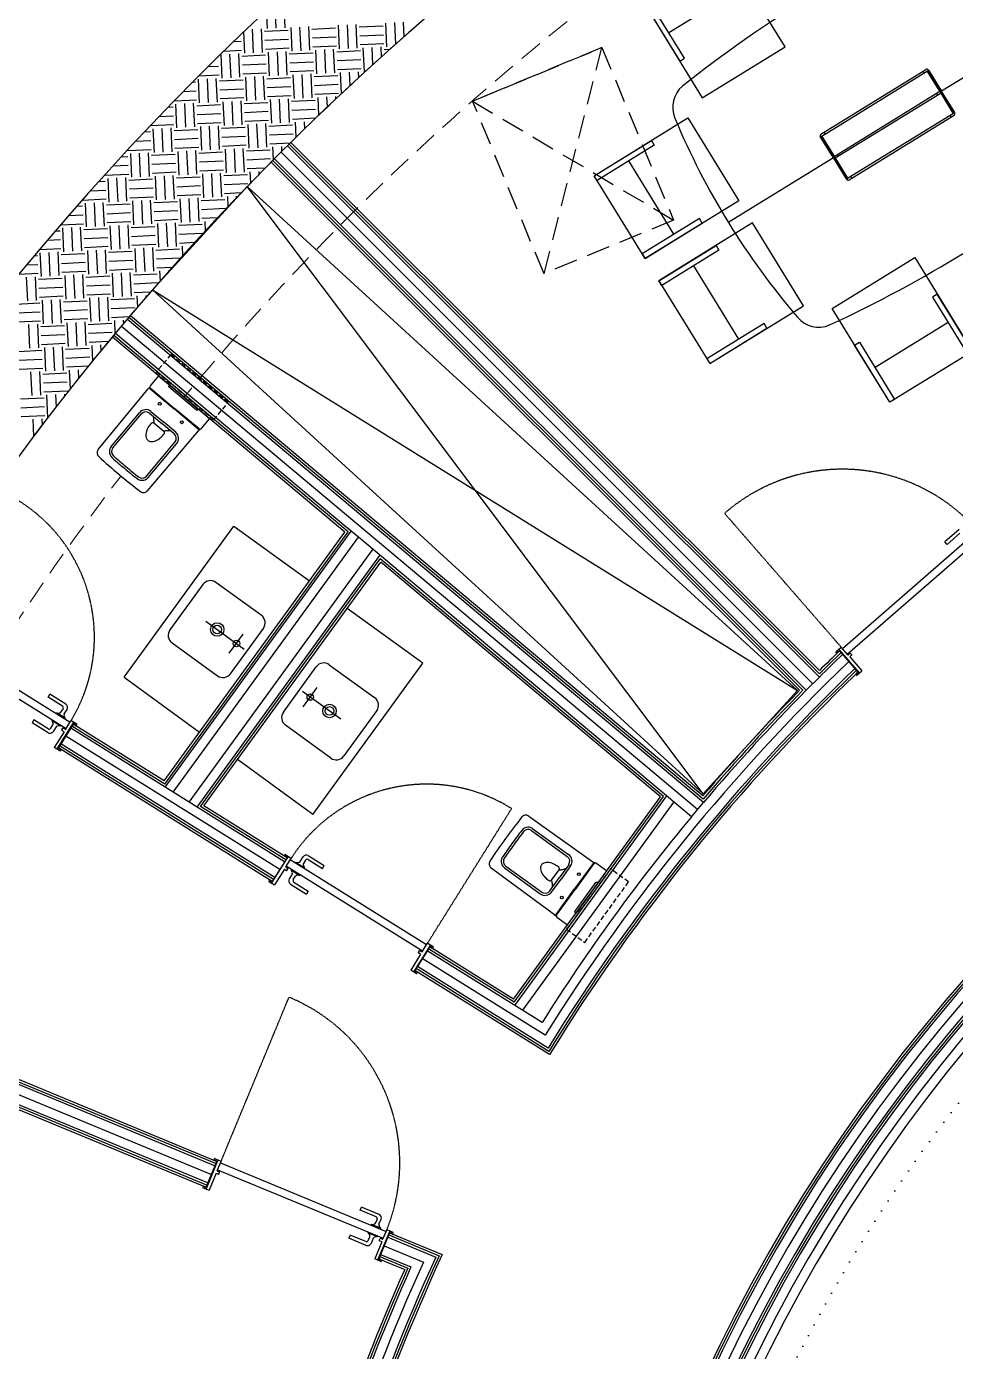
# Model space of a CAD drawing. Header units: millimetres. Extents: x 132785 to 150483, y 90225 to 103753.
# Drawn here: x 143698 to 144196, y 102626 to 103335 of the extents above; entities that cross this region are included whole.
import ezdxf

# ---------------------------------------------------------------- set-up
doc = ezdxf.new("R2010")
doc.units = ezdxf.units.MM
for name, pattern in [('061-GZM-AP-100$0$DASHDOTX2', [50.8, 25.4, -12.7, 0, -12.7]), ('061-GZM-AP-100$0$HIDDEN', [0.375, 0.25, -0.125]), ('DOT', [6.35, 0, -6.35])]:
    doc.linetypes.add(name, pattern=pattern)
doc.layers.add('061-GZM-AP-100$0$A-kapi', color=2, linetype='Continuous')
doc.layers.add('061-GZM-AP-100$0$A-wc', color=11, linetype='Continuous')
doc.layers.add('061-GZM-AP-100$0$A-kiris', color=252, linetype='Continuous', lineweight=0)

msp = doc.modelspace()

# ---------------------------------------------------------------- linework, layer by layer
at = {"color": 253}
for p, q in [((144081.5, 103355.839, 0), (144042.329, 103331.723, 0)), ((143832.143, 103334.233), (143831.552, 103346.919)), ((143836.9, 103334.454), (143836.31, 103347.141)), ((143827.386, 103334.011), (143826.932, 103343.763)), ((143815.29, 103320.735), (143814.756, 103332.208)), ((143820.047, 103320.956), (143819.457, 103333.642)), ((143824.804, 103321.178), (143824.214, 103333.864)), ((143838.56, 103332.942), (143825.874, 103332.352)), ((143840.662, 103321.916), (143840.072, 103334.602)), ((143845.42, 103322.137), (143844.829, 103334.823)), ((143850.177, 103322.359), (143849.586, 103335.045)), ((143863.932, 103334.123), (143851.246, 103333.533)), ((143866.035, 103323.097), (143865.444, 103335.783)), ((143870.792, 103323.318), (143870.202, 103336.004)), ((143875.55, 103323.54), (143874.959, 103336.226)), ((143889.305, 103335.304), (143876.619, 103334.714)), ((143891.407, 103324.278), (143890.817, 103336.964)), ((143896.108, 103325.714), (143895.574, 103337.185)), ((143900.687, 103329.773), (143900.332, 103337.407)), ((144244.336, 103334.886), (144188.304, 103300.389)), ((144244.336, 103334.886), (144188.304, 103300.389)), ((143813.409, 103327.004), (143809.156, 103326.806)), ((143838.781, 103328.185), (143826.095, 103327.594)), ((143864.154, 103329.366), (143851.468, 103328.776)), ((143889.526, 103330.547), (143876.84, 103329.957)), ((143889.748, 103325.79), (143877.062, 103325.199)), ((143902.236, 103331.139), (143902.213, 103331.138)), ((143801.092, 103318.485), (143800.618, 103318.463)), ((143803.194, 103307.458), (143802.604, 103320.144)), ((143813.63, 103322.247), (143804.016, 103321.799)), ((143807.951, 103307.679), (143807.361, 103320.366)), ((143812.709, 103307.901), (143812.118, 103320.587)), ((143826.464, 103319.666), (143813.778, 103319.075)), ((143839.003, 103323.428), (143826.316, 103322.837)), ((143828.567, 103308.639), (143827.976, 103321.325)), ((143833.324, 103308.86), (143832.733, 103321.547)), ((143838.081, 103309.082), (143837.491, 103321.768)), ((143851.837, 103320.847), (143839.15, 103320.256)), ((143864.375, 103324.609), (143851.689, 103324.018)), ((143853.939, 103309.82), (143853.349, 103322.506)), ((143858.696, 103310.041), (143858.106, 103322.728)), ((143863.454, 103310.263), (143862.863, 103322.949)), ((143877.209, 103322.028), (143864.523, 103321.437)), ((143879.312, 103311.001), (143878.721, 103323.687)), ((143883.906, 103314.726), (143883.478, 103323.909)), ((143888.48, 103318.875), (143888.236, 103324.13)), ((143892.792, 103322.753), (143889.895, 103322.618)), ((143801.313, 103313.727), (143795.563, 103313.46)), ((143826.686, 103314.908), (143813.999, 103314.318)), ((143852.058, 103316.089), (143839.372, 103315.499)), ((143852.279, 103311.332), (143839.593, 103310.741)), ((143877.431, 103317.27), (143864.744, 103316.68)), ((143877.652, 103312.513), (143864.966, 103311.922)), ((143876.285, 103307.736), (143876.14, 103310.853)), ((144123.701, 103277.524), (144179.903, 103312.127)), ((144180.797, 103311.151), (144124.169, 103276.286)), ((144179.051, 103310.076), (144178.37, 103311.183)), ((144180.797, 103311.151), (144180.85, 103311.066)), ((144187.351, 103300.506), (144180.85, 103311.066)), ((144181.436, 103311.544), (144180.925, 103311.229)), ((144181.03, 103311.059), (144180.925, 103311.229)), ((144194.661, 103288.919), (144181.03, 103311.059)), ((144181.278, 103311.799), (144188.304, 103300.389)), ((144195.172, 103289.233), (144181.541, 103311.374)), ((143788.996, 103305.208), (143787.248, 103305.126)), ((143791.098, 103294.181), (143790.508, 103306.867)), ((143801.534, 103308.97), (143790.558, 103308.459)), ((143795.856, 103294.403), (143795.265, 103307.089)), ((143800.613, 103294.624), (143800.022, 103307.31)), ((143814.368, 103306.389), (143801.682, 103305.798)), ((143826.907, 103310.151), (143814.221, 103309.56)), ((143816.471, 103295.362), (143815.88, 103308.048)), ((143821.228, 103295.584), (143820.638, 103308.27)), ((143825.986, 103295.805), (143825.395, 103308.491)), ((143839.741, 103307.57), (143827.055, 103306.979)), ((143841.843, 103296.543), (143841.253, 103309.229)), ((143846.601, 103296.765), (143846.01, 103309.451)), ((143851.358, 103296.986), (143850.768, 103309.672)), ((143865.113, 103308.751), (143852.427, 103308.16)), ((143865.335, 103303.994), (143852.649, 103303.403)), ((143867.146, 103299.219), (143866.625, 103310.41)), ((143871.715, 103303.495), (143871.383, 103310.632)), ((143878.038, 103309.352), (143877.8, 103309.341)), ((143789.217, 103300.45), (143782.323, 103300.13)), ((143814.59, 103301.631), (143801.904, 103301.041)), ((143814.811, 103296.874), (143802.125, 103296.284)), ((143839.962, 103302.812), (143827.276, 103302.222)), ((143840.184, 103298.055), (143827.497, 103297.465)), ((143865.556, 103299.236), (143852.87, 103298.646)), ((143854.971, 103287.641), (143854.53, 103297.134)), ((143859.536, 103292.013), (143859.287, 103297.355)), ((143864.101, 103296.348), (143864.044, 103297.577)), ((144130.775, 103265.557), (144187.403, 103300.421)), ((144188.032, 103299.399), (144131.404, 103264.535)), ((144186.286, 103298.325), (144185.657, 103299.346)), ((144187.351, 103300.506), (144187.403, 103300.421)), ((144188.032, 103299.399), (144188.085, 103299.314)), ((144194.586, 103288.755), (144188.085, 103299.314)), ((144195.329, 103288.978), (144188.304, 103300.389)), ((143776.9, 103291.931), (143774.221, 103291.806)), ((143789.439, 103295.693), (143777.446, 103295.135)), ((143779.003, 103280.904), (143778.412, 103293.591)), ((143783.76, 103281.126), (143783.169, 103293.812)), ((143788.517, 103281.347), (143787.927, 103294.033)), ((143802.273, 103293.112), (143789.586, 103292.521)), ((143804.375, 103282.085), (143803.785, 103294.772)), ((143809.132, 103282.307), (143808.542, 103294.993)), ((143813.89, 103282.528), (143813.299, 103295.214)), ((143827.645, 103294.293), (143814.959, 103293.703)), ((143827.867, 103289.536), (143815.18, 103288.945)), ((143829.748, 103283.266), (143829.157, 103295.953)), ((143834.505, 103283.488), (143833.914, 103296.174)), ((143839.262, 103283.709), (143838.672, 103296.396)), ((143853.018, 103295.474), (143840.331, 103294.884)), ((143853.239, 103290.717), (143840.553, 103290.126)), ((143777.343, 103282.416), (143764.669, 103281.826)), ((143777.122, 103287.174), (143769.422, 103286.815)), ((143802.494, 103288.355), (143789.808, 103287.764)), ((143802.715, 103283.597), (143790.029, 103283.007)), ((143828.088, 103284.778), (143815.402, 103284.188)), ((143817.652, 103269.99), (143817.061, 103282.676)), ((143822.409, 103270.211), (143821.819, 103282.897)), ((143827.167, 103270.432), (143826.576, 103283.119)), ((143853.215, 103285.948), (143840.774, 103285.369)), ((143842.809, 103275.802), (143842.434, 103283.857)), ((143847.368, 103280.272), (143847.191, 103284.078)), ((144138.01, 103253.805), (144194.638, 103288.67)), ((144138.8, 103253), (144195.002, 103287.602)), ((144193.469, 103286.658), (144192.892, 103287.595)), ((144194.586, 103288.755), (144194.638, 103288.67)), ((144194.766, 103288.749), (144194.661, 103288.919)), ((144194.766, 103288.749), (144195.277, 103289.063)), ((143764.804, 103278.654), (143761.525, 103278.502)), ((143763.145, 103280.166), (143763.142, 103280.215)), ((143766.907, 103267.628), (143766.316, 103280.314)), ((143771.664, 103267.849), (143771.074, 103280.535)), ((143776.422, 103268.07), (143775.831, 103280.757)), ((143790.177, 103279.835), (143777.491, 103279.245)), ((143792.279, 103268.809), (143791.689, 103281.495)), ((143797.037, 103269.03), (143796.446, 103281.716)), ((143801.794, 103269.251), (143801.204, 103281.938)), ((143815.549, 103281.016), (143802.863, 103280.426)), ((143815.771, 103276.259), (143803.085, 103275.668)), ((143840.922, 103282.197), (143828.236, 103281.607)), ((143841.143, 103277.44), (143828.457, 103276.849)), ((144130.399, 103264.738), (144123.373, 103276.149)), ((144124.041, 103276.208), (144123.531, 103275.893)), ((144123.635, 103275.723), (144137.267, 103253.583)), ((144124.041, 103276.208), (144124.146, 103276.037)), ((144124.146, 103276.037), (144137.778, 103253.897)), ((144124.222, 103276.201), (144124.169, 103276.286)), ((144124.222, 103276.201), (144130.723, 103265.642)), ((144125.233, 103278.468), (144125.915, 103277.361)), ((143765.247, 103269.139), (143752.561, 103268.549)), ((143765.026, 103273.897), (143756.846, 103273.516)), ((143790.398, 103275.078), (143777.712, 103274.487)), ((143790.62, 103270.321), (143777.933, 103269.73)), ((143780.184, 103255.532), (143779.593, 103268.218)), ((143784.941, 103255.753), (143784.35, 103268.439)), ((143789.698, 103255.975), (143789.108, 103268.661)), ((143815.992, 103271.502), (143803.306, 103270.911)), ((143805.556, 103256.713), (143804.966, 103269.399)), ((143810.313, 103256.934), (143809.723, 103269.621)), ((143815.071, 103257.156), (143814.48, 103269.842)), ((143828.826, 103268.921), (143816.14, 103268.33)), ((143839.567, 103272.599), (143828.679, 103272.092)), ((143830.659, 103263.693), (143830.338, 103270.58)), ((143835.214, 103268.266), (143835.095, 103270.802)), ((144122.924, 102986.74), (143838.242, 103271.269)), ((144122.928, 102988.503), (143839.126, 103272.153)), ((144122.933, 102990.265), (143840.01, 103273.037)), ((143752.709, 103265.377), (143749.147, 103265.212)), ((143751.049, 103266.889), (143751.032, 103267.256)), ((143754.811, 103254.351), (143754.221, 103267.037)), ((143759.568, 103254.572), (143758.978, 103267.258)), ((143764.326, 103254.794), (143763.735, 103267.48)), ((143778.081, 103266.558), (143765.395, 103265.968)), ((143778.303, 103261.801), (143765.616, 103261.211)), ((143803.454, 103267.739), (143790.767, 103267.149)), ((143803.675, 103262.982), (143790.989, 103262.392)), ((143829.048, 103264.163), (143816.361, 103263.573)), ((144112.33, 102979.656), (143829.406, 103262.428)), ((144114.092, 102979.662), (143830.29, 103263.312)), ((144115.855, 102979.667), (143831.173, 103264.196)), ((144045.025, 103223.939, 0), (144020.908, 103263.111, 0)), ((144130.399, 103264.738), (144074.367, 103230.24)), ((144130.399, 103264.738), (144074.367, 103230.24)), ((144130.399, 103264.738), (144137.424, 103253.327)), ((144130.775, 103265.557), (144130.723, 103265.642)), ((144131.457, 103264.45), (144131.404, 103264.535)), ((144131.457, 103264.45), (144137.958, 103253.891)), ((144132.521, 103266.632), (144133.15, 103265.61)), ((143738.953, 103253.613), (143738.935, 103254.002)), ((143753.151, 103255.863), (143740.465, 103255.272)), ((143752.93, 103260.62), (143744.584, 103260.232)), ((143752.23, 103241.517), (143751.639, 103254.203)), ((143778.524, 103257.044), (143765.838, 103256.453)), ((143768.088, 103242.255), (143767.497, 103254.941)), ((143772.845, 103242.476), (143772.255, 103255.163)), ((143777.603, 103242.698), (143777.012, 103255.384)), ((143791.358, 103254.463), (143778.672, 103253.872)), ((143803.897, 103258.225), (143791.21, 103257.634)), ((143793.46, 103243.436), (143792.87, 103256.122)), ((143798.218, 103243.657), (143797.627, 103256.344)), ((143802.975, 103243.879), (143802.385, 103256.565)), ((143816.73, 103255.644), (143804.044, 103255.053)), ((143826.289, 103259.267), (143816.583, 103258.815)), ((143818.522, 103251.306), (143818.242, 103257.303)), ((143823.071, 103255.984), (143823, 103257.525)), ((144139.756, 103254.88), (144140.333, 103253.944)), ((143740.834, 103247.343), (143732.625, 103246.961)), ((143740.613, 103252.101), (143737.075, 103251.936)), ((143742.715, 103241.074), (143742.125, 103253.76)), ((143747.473, 103241.295), (143746.882, 103253.982)), ((143765.985, 103253.282), (143753.299, 103252.691)), ((143766.207, 103248.524), (143753.521, 103247.934)), ((143765.99, 103194.053), (143816.644, 103249.363)), ((143816.644, 103249.363), (143765.99, 103194.053)), ((143791.579, 103249.705), (143778.893, 103249.115)), ((143816.952, 103250.886), (143804.266, 103250.296)), ((143816.644, 103249.363), (144111.27, 102979.533)), ((144060.615, 102924.224), (143816.644, 103249.363)), ((144137.371, 103253.412), (144137.882, 103253.727)), ((144137.778, 103253.897), (144137.882, 103253.727)), ((144138.01, 103253.805), (144137.958, 103253.891)), ((143726.857, 103240.336), (143726.853, 103240.442)), ((143741.056, 103242.586), (143728.369, 103241.995)), ((143730.62, 103227.797), (143730.029, 103240.483)), ((143735.377, 103228.019), (143734.786, 103240.705)), ((143740.134, 103228.24), (143739.544, 103240.926)), ((143753.89, 103240.005), (143741.203, 103239.414)), ((143766.428, 103243.767), (143753.742, 103243.176)), ((143755.992, 103228.978), (143755.402, 103241.664)), ((143760.749, 103229.2), (143760.159, 103241.886)), ((143765.507, 103229.421), (143764.916, 103242.107)), ((143779.262, 103241.186), (143766.576, 103240.595)), ((143791.801, 103244.948), (143779.115, 103244.357)), ((143781.365, 103230.159), (143780.774, 103242.846)), ((143786.122, 103230.381), (143785.531, 103243.067)), ((143790.879, 103230.602), (143790.289, 103243.288)), ((143804.635, 103242.367), (143791.948, 103241.776)), ((143813.365, 103245.952), (143804.487, 103245.539)), ((143806.398, 103238.631), (143806.147, 103244.027)), ((143810.943, 103243.418), (143810.904, 103244.248)), ((143728.739, 103234.066), (143720.957, 103233.704)), ((143728.517, 103238.824), (143725.299, 103238.674)), ((143754.111, 103235.248), (143741.425, 103234.657)), ((143779.484, 103236.429), (143766.797, 103235.838)), ((143804.856, 103237.61), (143792.17, 103237.019)), ((143728.96, 103229.309), (143716.655, 103228.736)), ((143718.524, 103214.52), (143717.933, 103227.207)), ((143723.281, 103214.742), (143722.691, 103227.428)), ((143728.039, 103214.963), (143727.448, 103227.65)), ((143741.794, 103226.728), (143729.108, 103226.138)), ((143754.333, 103230.49), (143741.646, 103229.9)), ((143743.896, 103215.701), (143743.306, 103228.388)), ((143748.654, 103215.923), (143748.063, 103228.609)), ((143753.411, 103216.144), (143752.821, 103228.831)), ((143767.166, 103227.909), (143754.48, 103227.319)), ((143779.705, 103231.671), (143767.019, 103231.081)), ((143769.269, 103216.882), (143768.678, 103229.569)), ((143774.026, 103217.104), (143773.436, 103229.79)), ((143778.784, 103217.325), (143778.193, 103230.012)), ((143792.539, 103229.09), (143779.853, 103228.5)), ((143800.78, 103232.652), (143792.391, 103232.262)), ((143794.288, 103225.658), (143794.051, 103230.75)), ((143798.827, 103230.558), (143798.808, 103230.971)), ((144074.367, 103230.24), (144074.196, 103230.135)), ((144074.367, 103230.24), (144074.196, 103230.135)), ((143716.643, 103220.79), (143709.571, 103220.461)), ((143716.421, 103225.547), (143713.808, 103225.425)), ((143742.015, 103221.971), (143729.329, 103221.38)), ((143767.388, 103223.152), (143754.702, 103222.561)), ((143792.76, 103224.333), (143780.074, 103223.742)), ((143788.522, 103219.368), (143780.296, 103218.985)), ((143704.326, 103212.27), (143702.594, 103212.19)), ((143716.864, 103216.032), (143705.372, 103215.497)), ((143706.428, 103201.244), (143705.838, 103213.93)), ((143711.185, 103201.465), (143710.595, 103214.151)), ((143715.943, 103201.686), (143715.352, 103214.373)), ((143729.698, 103213.451), (143717.012, 103212.861)), ((143742.237, 103217.213), (143729.551, 103216.623)), ((143731.801, 103202.425), (143731.21, 103215.111)), ((143736.558, 103202.646), (143735.967, 103215.332)), ((143741.315, 103202.868), (143740.725, 103215.554)), ((143755.071, 103214.632), (143742.384, 103214.042)), ((143767.609, 103218.394), (143754.923, 103217.804)), ((143757.173, 103203.606), (143756.583, 103216.292)), ((143761.93, 103203.827), (143761.34, 103216.513)), ((143766.688, 103204.049), (143766.097, 103216.735)), ((143780.443, 103215.813), (143767.757, 103215.223)), ((143782.192, 103212.376), (143781.955, 103217.473)), ((143786.726, 103217.394), (143786.713, 103217.694)), ((143704.547, 103207.513), (143698.459, 103207.23)), ((143729.92, 103208.694), (143717.233, 103208.103)), ((143755.292, 103209.875), (143742.606, 103209.284)), ((143755.514, 103205.118), (143742.827, 103204.527)), ((143780.665, 103211.056), (143767.978, 103210.466)), ((143776.579, 103206.098), (143768.2, 103205.708)), ((143774.64, 103203.913), (143774.617, 103204.418)), ((144055.529, 103206.878, 0), (144079.646, 103167.707, 0)), ((143704.768, 103202.756), (143694.36, 103202.271)), ((143699.09, 103188.188), (143698.499, 103200.875)), ((143703.847, 103188.41), (143703.257, 103201.096)), ((143717.602, 103200.175), (143704.916, 103199.584)), ((143730.141, 103203.937), (143717.455, 103203.346)), ((143719.705, 103189.148), (143719.114, 103201.834)), ((143724.462, 103189.369), (143723.872, 103202.056)), ((143729.22, 103189.591), (143728.629, 103202.277)), ((143742.975, 103201.356), (143730.289, 103200.765)), ((143745.077, 103190.329), (143744.487, 103203.015)), ((143749.835, 103190.55), (143749.244, 103203.237)), ((143754.592, 103190.772), (143754.002, 103203.458)), ((143768.347, 103202.537), (143755.661, 103201.946)), ((143768.569, 103197.779), (143755.883, 103197.189)), ((143770.112, 103198.774), (143769.859, 103204.196)), ((143717.824, 103195.417), (143705.138, 103194.827)), ((143718.045, 103190.66), (143705.359, 103190.069)), ((143743.196, 103196.598), (143730.51, 103196.008)), ((143743.418, 103191.841), (143730.732, 103191.25)), ((143742.496, 103177.495), (143741.906, 103190.181)), ((143764.938, 103192.843), (143756.104, 103192.431)), ((143758.047, 103184.839), (143757.764, 103190.919)), ((143762.569, 103190.105), (143762.521, 103191.141)), ((144060.615, 102924.224), (143765.99, 103194.053)), ((143765.99, 103194.053), (144111.27, 102979.533)), ((143705.507, 103186.898), (143692.82, 103186.307)), ((143707.609, 103175.871), (143707.019, 103188.557)), ((143712.366, 103176.093), (143711.776, 103188.779)), ((143717.124, 103176.314), (143716.533, 103189)), ((143730.879, 103188.079), (143718.193, 103187.488)), ((143731.101, 103183.321), (143718.414, 103182.731)), ((143732.982, 103177.052), (143732.391, 103189.738)), ((143737.739, 103177.274), (143737.148, 103189.96)), ((143756.252, 103189.26), (143743.565, 103188.669)), ((143756.473, 103184.502), (143743.787, 103183.912)), ((143705.728, 103182.14), (143693.042, 103181.55)), ((143705.95, 103177.383), (143693.263, 103176.793)), ((143731.322, 103178.564), (143718.636, 103177.974)), ((143720.886, 103163.775), (143720.295, 103176.462)), ((143725.643, 103163.997), (143725.053, 103176.683)), ((143730.401, 103164.218), (143729.81, 103176.904)), ((143744.156, 103175.983), (143731.47, 103175.393)), ((143753.591, 103179.601), (143744.008, 103179.155)), ((143745.998, 103170.557), (143745.668, 103177.643)), ((143750.514, 103175.955), (143750.425, 103177.864)), ((144060.884, 102919.645), (143752.479, 103178.286)), ((144060.734, 102921.401), (143753.286, 103179.241)), ((144060.586, 102923.157), (143754.094, 103180.195)), ((144191.867, 103176.577, 0), (144152.696, 103152.461, 0)), ((143700.271, 103162.816), (143699.68, 103175.502)), ((143705.028, 103163.037), (143704.438, 103175.723)), ((143718.783, 103174.802), (143706.097, 103174.211)), ((143719.005, 103170.045), (143706.319, 103169.454)), ((143744.377, 103171.226), (143731.691, 103170.635)), ((143870.56, 103064.576), (143745.254, 103169.663)), ((143868.416, 103068.005), (143746.053, 103170.624)), ((143719.226, 103165.287), (143706.54, 103164.697)), ((143708.79, 103150.499), (143708.2, 103163.185)), ((143713.548, 103150.72), (143712.957, 103163.406)), ((143718.305, 103150.941), (143717.714, 103163.628)), ((143732.06, 103162.706), (143719.374, 103162.116)), ((143742.526, 103166.372), (143731.913, 103165.878)), ((143733.966, 103155.914), (143733.572, 103164.366)), ((143738.476, 103161.449), (143738.33, 103164.587)), ((143868.863, 103064.367), (143744.455, 103168.701)), ((143706.688, 103161.525), (143694.001, 103160.935)), ((143706.909, 103156.768), (143694.223, 103156.177)), ((143732.282, 103157.949), (143719.595, 103157.358)), ((143707.131, 103152.011), (143694.444, 103151.42)), ((143701.452, 103137.443), (143700.861, 103150.129)), ((143706.209, 103137.665), (143705.619, 103150.351)), ((143719.964, 103149.429), (143707.278, 103148.839)), ((143731.735, 103153.156), (143719.817, 103152.601)), ((143721.951, 103140.893), (143721.476, 103151.089)), ((143726.454, 103146.571), (143726.234, 103151.311)), ((143720.186, 103144.672), (143707.5, 103144.082)), ((143707.869, 103136.153), (143695.182, 103135.562)), ((143720.407, 103139.915), (143707.721, 103139.324)), ((143709.955, 103125.477), (143709.381, 103137.812)), ((143714.451, 103131.306), (143714.138, 103138.034)), ((143718.95, 103137.077), (143718.895, 103138.255)), ((143708.09, 103131.395), (143695.404, 103130.805)), ((143708.312, 103126.638), (143695.625, 103126.047)), ((143702.467, 103115.633), (143702.042, 103124.757)), ((143706.959, 103121.559), (143706.8, 103124.978)), ((143750.647, 102986.661), (143809.404, 103067.579)), ((143772.105, 102931.116), (143868.863, 103064.367)), ((143772.432, 102929.438), (143870.56, 103064.576)), ((143772.759, 102927.761), (143872.256, 103064.785)), ((143809.404, 103067.579), (143849.863, 103038.2)), ((143876.097, 103061.564), (143868.416, 103068.005)), ((143777.01, 102925.106), (143876.097, 103061.564)), ((144054.458, 102911.982), (143876.097, 103061.564)), ((143785.512, 102919.796), (143883.777, 103055.122)), ((143789.764, 102917.141), (143887.618, 103051.902)), ((143791.563, 102917.491), (143887.842, 103050.082)), ((143793.362, 102917.842), (143888.066, 103048.263)), ((144039.539, 102922.863), (143887.842, 103050.082)), ((144037.843, 102922.654), (143888.066, 103048.263)), ((143792.885, 103036.32), (143775.258, 103012.045)), ((143824.144, 103019.801), (143799.869, 103037.428)), ((143910.551, 102994.133), (143870.092, 103023.511)), ((143807.625, 102988.542), (143825.252, 103012.817)), ((143776.366, 103005.061), (143800.641, 102987.434)), ((143835.946, 102967.977), (143853.573, 102992.252)), ((143851.794, 102913.215), (143910.551, 102994.133)), ((143860.557, 102993.36), (143884.832, 102975.733)), ((143750.647, 102986.661), (143791.106, 102957.283)), ((144115.855, 102979.667), (144122.924, 102986.74)), ((144111.27, 102979.533), (144060.615, 102924.224)), ((144111.27, 102979.533), (144060.615, 102924.224)), ((143885.94, 102968.749), (143868.313, 102944.474)), ((143723.447, 102961.503), (143715.502, 102948.78)), ((143772.759, 102927.761), (143722.123, 102959.383)), ((143772.432, 102929.438), (143722.785, 102960.443)), ((143772.105, 102931.116), (143723.447, 102961.503)), ((143861.329, 102943.366), (143837.054, 102960.993)), ((143830.676, 102878.328), (143716.164, 102949.84)), ((143831.338, 102879.388), (143716.826, 102950.901)), ((143830.014, 102877.268), (143715.502, 102948.78)), ((143851.794, 102913.215), (143811.335, 102942.594)), ((143836.635, 102887.87), (143772.759, 102927.761)), ((143837.297, 102888.931), (143791.563, 102917.491)), ((143837.959, 102889.991), (143793.362, 102917.842)), ((144054.458, 102911.982), (144060.884, 102919.645)), ((143837.959, 102889.991), (143830.014, 102877.268)), ((143537.144, 102836.356), (143800.421, 102727.385)), ((143914.296, 102842.318), (143906.351, 102829.596)), ((143974.453, 102801.803), (143912.972, 102840.198)), ((143959.489, 102812.622), (143913.634, 102841.258)), ((143959.163, 102814.299), (143914.296, 102842.318)), ((143536.187, 102834.046), (143799.465, 102725.075)), ((143536.665, 102835.201), (143799.943, 102726.23)), ((143978.447, 102784.572), (143906.351, 102829.596)), ((143978.042, 102786.298), (143907.013, 102830.656)), ((143977.638, 102788.024), (143907.675, 102831.716)), ((143595.695, 102795.887), (143794.684, 102713.526)), ((143596.173, 102797.042), (143795.162, 102714.681)), ((143596.651, 102798.197), (143795.64, 102715.835)), ((143794.684, 102713.526), (143800.421, 102727.385)), ((143887.082, 102675.282), (143892.819, 102689.142)), ((143891.863, 102686.832), (143917.652, 102676.157)), ((143892.341, 102687.987), (143919.331, 102676.815)), ((143892.819, 102689.142), (143921.012, 102677.472)), ((143887.082, 102675.282), (143900.942, 102669.545)), ((143887.56, 102676.437), (143902.606, 102670.209)), ((143888.038, 102677.592), (143904.272, 102670.873))]:
    msp.add_line(p, q, dxfattribs=at)
at = {"color": 253, "linetype": '061-GZM-AP-100$0$HIDDEN', "ltscale": 50}
for p, q in [((143937.222, 103295.103), (144006.505, 103323.823)), ((144006.505, 103323.823), (143937.222, 103295.103)), ((143975.515, 103202.725), (144006.505, 103323.823)), ((144006.505, 103323.823), (144044.798, 103231.445)), ((143975.515, 103202.725), (143937.222, 103295.103)), ((143937.222, 103295.103), (144044.798, 103231.445)), ((144044.798, 103231.445), (143975.515, 103202.725)), ((144044.798, 103231.445), (143975.515, 103202.725))]:
    msp.add_line(p, q, dxfattribs=at)
at = {"color": 253, "ltscale": 12}
for p, q in [((144119.389, 102983.204), (143834.708, 103267.733)), ((144057.671, 102915.813), (143749.259, 103174.461)), ((143833.986, 102883.629), (143719.474, 102955.142)), ((143976.035, 102794.92), (143910.323, 102835.957)), ((143598.564, 102802.817), (143797.552, 102720.455)), ((143889.951, 102682.212), (143910.95, 102673.52))]:
    msp.add_line(p, q, dxfattribs=at)
at = {"color": 253, "linetype": '061-GZM-AP-100$0$DASHDOTX2'}
for p, q in [((143794.465, 103016.635), (143820.939, 102997.411)), ((143807.02, 102999.489), (143814.49, 103009.776)), ((143866.734, 102964.159), (143840.259, 102983.383)), ((143846.543, 102970.79), (143854.013, 102981.078))]:
    msp.add_line(p, q, dxfattribs=at)
at = {"color": 253, "elevation": 0}
for points in [[(144060.221, 103296.939), (144104.502, 103324.202), (144073.569, 103374.443), (144029.289, 103347.181)], [(144029.289, 103347.181), (144048.163, 103316.525), (144050.717, 103318.098), (144031.843, 103348.753), (144029.289, 103347.181)], [(144052.545, 103286.112), (144079.808, 103241.832), (144029.567, 103210.899), (144002.304, 103255.18)], [(144002.304, 103255.18), (144032.96, 103274.054), (144034.533, 103271.499), (144003.877, 103252.625), (144002.304, 103255.18)], [(144029.567, 103210.899), (144060.222, 103229.773), (144058.649, 103232.328), (144027.994, 103213.454), (144029.567, 103210.899)], [(144114.429, 103185.599), (144087.166, 103229.88), (144036.925, 103198.947), (144064.188, 103154.667)], [(144036.925, 103198.947), (144067.581, 103217.821), (144069.154, 103215.267), (144038.498, 103196.393), (144036.925, 103198.947)], [(144129.695, 103184.098), (144173.975, 103211.361), (144204.908, 103161.119), (144160.627, 103133.857)], [(144204.908, 103161.119), (144186.034, 103191.775), (144183.479, 103190.202), (144202.353, 103159.546), (144204.908, 103161.119)], [(144064.188, 103154.667), (144094.843, 103173.541), (144093.27, 103176.095), (144062.615, 103157.221), (144064.188, 103154.667)], [(144160.627, 103133.857), (144141.753, 103164.512), (144144.308, 103166.085), (144163.182, 103135.43), (144160.627, 103133.857)]]:
    msp.add_lwpolyline(points, close=True, dxfattribs=at)
at = {"color": 253}
for centre, radius in [((143800.553, 103012.215), 3.616), ((143800.553, 103012.216), 2.312), ((143810.838, 103004.746), 1.737), ((143850.36, 102976.048), 1.737), ((143860.645, 102968.579), 3.616), ((143860.646, 102968.58), 2.312)]:
    msp.add_circle(centre, radius, dxfattribs=at)
for centre, radius, start, end in [((144860.273, 102242.716), 1510, 130.01534, 210.01534), ((144485.173, 102753.354), 701.467, 114.855545, 128.383734), ((144860.273, 102242.716), 1450, 130.01534, 210.01534), ((144180.427, 103311.275), 1, 31.61964, 121.61964), ((144059.36, 103291.811), 15, 130.523974, 202.702363), ((144418.222, 103441.944), 404, 202.702363, 211.61964), ((144194.478, 103288.454), 1, 301.61964, 31.61964), ((144124.225, 103276.673), 1, 121.61964, 211.61964), ((143833.53, 103811.772), 701.467, 294.855545, 308.383734), ((144138.275, 103253.851), 1, 211.61964, 301.61964), ((144418.222, 103441.944), 404, 211.61964, 220.536916), ((144122.586, 103189.118), 15, 220.536916, 292.715305), ((143796.931, 103033.382), 5, 54.01534, 144.01534), ((143821.206, 103015.755), 5, 324.01534, 54.01534), ((143779.304, 103009.107), 5, 144.01534, 234.01534), ((144860.273, 102242.716), 1047.5, 133.787479, 134.741851), ((144860.273, 102242.716), 1048.75, 133.787479, 134.673885), ((144860.273, 102242.716), 1050, 133.775544, 134.606081), ((143857.619, 102989.314), 5, 54.01534, 144.01534), ((143803.579, 102991.48), 5, 234.01534, 324.01534), ((144860.273, 102242.716), 1037.5, 133.823174, 148.291465), ((144860.273, 102242.716), 1036.25, 133.823174, 148.360914), ((144860.273, 102242.716), 1035, 133.823174, 148.43053), ((144860.273, 102242.716), 1050, 135.424599, 139.606081), ((144860.273, 102242.716), 1048.75, 135.356795, 139.673885), ((144860.273, 102242.716), 1047.5, 135.288829, 139.741851), ((143881.894, 102971.687), 5, 324.01534, 54.01534), ((143839.992, 102965.039), 5, 144.01534, 234.01534), ((143864.267, 102947.412), 5, 234.01534, 324.01534), ((144860.273, 102242.716), 1047.5, 140.288829, 147.741851), ((144860.273, 102242.716), 1037.5, 155.305815, 168.689716), ((144860.273, 102242.716), 1036.25, 155.233981, 168.686378), ((144860.273, 102242.716), 1035, 155.16197, 168.707441), ((144860.273, 102242.716), 1050, 156.014581, 167.106081), ((144860.273, 102242.716), 1048.75, 155.944476, 167.173885), ((144860.273, 102242.716), 1047.5, 155.874202, 167.241851)]:
    msp.add_arc(centre, radius, start, end, dxfattribs=at)
at = {"color": 253, "linetype": 'DOT'}
msp.add_arc((144860.273, 102242.716), 840, 336.695459, 203.335259, dxfattribs=at)
at = {"color": 253, "ltscale": 12}
for start, end in [(133.823174, 148.01534), (155.591396, 168.70299)]:
    msp.add_arc((144860.273, 102242.716), 1042.5, start, end, dxfattribs=at)
at = {"layer": '061-GZM-AP-100$0$A-kapi', "color": 253, "linetype": '061-GZM-AP-100$0$HIDDEN'}
for p, q in [((144135.196, 103002.036), (144072.14, 103074.424)), ((143802.269, 102726.62), (143838.983, 102815.323))]:
    msp.add_line(p, q, dxfattribs=at)
at = {"layer": '061-GZM-AP-100$0$A-kapi', "color": 253, "ltscale": 3}
for p, q in [((144135.196, 103002.036), (144207.584, 103065.091)), ((144197.713, 103065.765), (144190.091, 103059.125)), ((144198.141, 103063.749), (144191.274, 103057.767)), ((144137.829, 102999.012), (144210.218, 103062.067)), ((144191.274, 103057.767), (144190.091, 103059.125)), ((143648.806, 103008.116), (143721.751, 102962.563)), ((143646.682, 103004.715), (143719.627, 102959.162)), ((144131.837, 103000.365), (144134.461, 103002.65)), ((144132.617, 103000.779), (144133.364, 103001.429)), ((144133.364, 103001.429), (144144.181, 102989.01)), ((144133.688, 103000.722), (144143.54, 102989.411)), ((143709.988, 102976.027), (143710.943, 102977.555)), ((143719.516, 102972.201), (143710.943, 102977.555)), ((143717.713, 102971.203), (143709.988, 102976.027)), ((143702.371, 102963.83), (143701.417, 102962.302)), ((143710.096, 102959.006), (143702.371, 102963.83)), ((143716.407, 102960.61), (143712.163, 102963.261)), ((143719.041, 102964.828), (143714.797, 102967.479)), ((143718.032, 102969.824), (143716.914, 102968.034)), ((143718.612, 102966.974), (143720.154, 102969.443)), ((143709.99, 102956.948), (143701.417, 102962.302)), ((143711.475, 102959.325), (143712.593, 102961.115)), ((143714.29, 102960.054), (143712.748, 102957.585)), ((143723.447, 102961.503), (143715.502, 102948.78)), ((143724.495, 102961.728), (143723.656, 102962.252)), ((143837.959, 102889.991), (143830.014, 102877.268)), ((143910.476, 102839.977), (143837.532, 102885.53)), ((143837.701, 102891.031), (143838.541, 102890.507)), ((143912.6, 102843.378), (143839.655, 102888.931)), ((143842.88, 102887.491), (143847.124, 102884.841)), ((143844.997, 102888.047), (143846.539, 102890.516)), ((143847.813, 102888.777), (143846.695, 102886.987)), ((143849.192, 102889.095), (143856.916, 102884.271)), ((143849.297, 102891.153), (143857.87, 102885.799)), ((143856.916, 102884.271), (143857.87, 102885.799)), ((143840.676, 102881.127), (143839.134, 102878.658)), ((143840.246, 102883.273), (143844.49, 102880.623)), ((143841.256, 102878.277), (143842.373, 102880.067)), ((143839.771, 102875.9), (143848.345, 102870.546)), ((143841.574, 102876.898), (143849.299, 102872.074)), ((143849.299, 102872.074), (143848.345, 102870.546)), ((143914.505, 102843.068), (143905.781, 102829.098)), ((143916.18, 102842.257), (143913.228, 102844.101)), ((143915.344, 102842.543), (143914.505, 102843.068)), ((143914.296, 102842.318), (143906.351, 102829.596)), ((143800.909, 102727.99), (143794.611, 102712.772)), ((143800.421, 102727.385), (143794.684, 102713.526)), ((143799.276, 102728.883), (143802.492, 102727.552)), ((143799.995, 102728.369), (143800.909, 102727.99)), ((143800.735, 102722.916), (143889.437, 102686.202)), ((143802.269, 102726.62), (143890.971, 102689.906)), ((143877.148, 102701.245), (143877.837, 102702.91)), ((143885.563, 102697.762), (143877.148, 102701.245)), ((143887.176, 102699.044), (143877.837, 102702.91)), ((143887.925, 102691.694), (143883.301, 102693.607)), ((143886.105, 102696.455), (143885.297, 102694.505)), ((143887.147, 102693.739), (143888.26, 102696.429)), ((143871.648, 102687.958), (143870.959, 102686.293)), ((143880.063, 102684.475), (143871.648, 102687.958)), ((143881.37, 102685.017), (143882.177, 102686.967)), ((143886.023, 102687.099), (143881.399, 102689.012)), ((143892.819, 102689.142), (143887.082, 102675.282)), ((143893.816, 102689.536), (143892.901, 102689.915)), ((143880.299, 102682.428), (143870.959, 102686.293)), ((143884.027, 102686.201), (143882.914, 102683.512))]:
    msp.add_line(p, q, dxfattribs=at)
at = {"layer": '061-GZM-AP-100$0$A-kapi', "color": 253}
for p, q in [((144132.299, 102999.606), (144131.823, 103000.153)), ((144132.877, 103000.016), (144132.398, 102999.599)), ((144132.617, 103000.779), (144133.061, 103000.269)), ((144133.054, 103000.17), (144132.877, 103000.016)), ((144138.086, 102998.718), (144134.673, 103002.636)), ((144138.368, 102998.698), (144138.813, 102999.086)), ((144138.636, 102998.932), (144139.25, 102999.467)), ((144140.184, 102998.623), (144139.462, 102999.452)), ((144139.137, 102997.511), (144140.17, 102998.411)), ((144139.137, 102997.511), (144145.655, 102990.028)), ((144142.346, 102988.278), (144142.808, 102987.747)), ((144142.831, 102988.794), (144142.352, 102988.377)), ((144143.008, 102988.948), (144142.831, 102988.794)), ((144143.02, 102987.733), (144145.655, 102990.028)), ((144143.537, 102988.448), (144143.107, 102988.941)), ((144144.181, 102989.01), (144143.537, 102988.448)), ((143719.42, 102958.83), (143722.172, 102963.238)), ((143719.605, 102959.127), (143722.172, 102963.238)), ((143725.331, 102961.442), (143722.379, 102963.285)), ((143718.573, 102957.473), (143713.316, 102949.056)), ((143714.932, 102948.283), (143723.656, 102962.252)), ((143717.363, 102958.406), (143717.945, 102959.339)), ((143718.573, 102957.473), (143717.411, 102958.199)), ((143719.145, 102958.767), (143718.152, 102959.387)), ((143724.495, 102961.728), (143724.137, 102961.155)), ((143724.16, 102961.058), (143724.359, 102960.934)), ((143724.359, 102960.934), (143724.898, 102960.597)), ((143724.994, 102960.62), (143725.378, 102961.235)), ((143716.28, 102947.205), (143713.316, 102949.056)), ((143714.932, 102948.283), (143715.657, 102947.83)), ((143715.657, 102947.83), (143716.003, 102948.385)), ((143716.1, 102948.407), (143716.638, 102948.071)), ((143716.86, 102947.85), (143716.487, 102947.252)), ((143716.638, 102948.071), (143716.838, 102947.946)), ((143829.817, 102876.537), (143838.541, 102890.507)), ((143836.486, 102890.993), (143836.871, 102891.609)), ((143837.047, 102890.56), (143836.509, 102890.897)), ((143837.247, 102890.436), (143837.047, 102890.56)), ((143837.078, 102891.656), (143840.029, 102889.813)), ((143837.325, 102885.199), (143840.077, 102889.606)), ((143837.701, 102891.031), (143837.343, 102890.458)), ((143837.51, 102885.496), (143840.077, 102889.606)), ((143828.581, 102878.08), (143828.208, 102877.483)), ((143828.877, 102877.978), (143828.678, 102878.102)), ((143829.416, 102877.641), (143828.877, 102877.978)), ((143836.477, 102883.842), (143831.221, 102875.425)), ((143836.477, 102883.842), (143837.639, 102883.117)), ((143837.388, 102884.924), (143838.381, 102884.304)), ((143837.846, 102883.164), (143838.429, 102884.097)), ((143828.256, 102877.276), (143831.221, 102875.425)), ((143829.091, 102876.99), (143829.438, 102877.545)), ((143829.817, 102876.537), (143829.091, 102876.99)), ((143910.269, 102839.646), (143913.021, 102844.053)), ((143915.344, 102842.543), (143914.986, 102841.97)), ((143909.422, 102838.289), (143904.165, 102829.871)), ((143908.212, 102839.221), (143908.794, 102840.154)), ((143909.422, 102838.289), (143908.26, 102839.014)), ((143909.692, 102839.77), (143909.001, 102840.202)), ((143909.994, 102839.582), (143909.493, 102839.895)), ((143915.009, 102841.874), (143915.208, 102841.749)), ((143915.208, 102841.749), (143915.747, 102841.413)), ((143915.843, 102841.435), (143916.227, 102842.051)), ((143907.129, 102828.02), (143904.165, 102829.871)), ((143905.781, 102829.098), (143906.506, 102828.645)), ((143906.506, 102828.645), (143906.852, 102829.2)), ((143906.949, 102829.222), (143907.148, 102829.098)), ((143907.148, 102829.098), (143907.687, 102828.761)), ((143907.709, 102828.665), (143907.336, 102828.068)), ((143798.803, 102728.131), (143799.08, 102728.801)), ((143799.427, 102727.796), (143798.841, 102728.039)), ((143799.645, 102727.707), (143799.427, 102727.796)), ((143799.995, 102728.369), (143799.736, 102727.744)), ((143800.586, 102722.555), (143802.573, 102727.356)), ((143800.694, 102722.294), (143801.239, 102722.068)), ((143801.022, 102722.158), (143801.775, 102721.846)), ((143799.974, 102721.077), (143796.179, 102711.907)), ((143799.974, 102721.077), (143801.24, 102720.553)), ((143801.436, 102720.634), (143801.857, 102721.65)), ((143793.137, 102714.09), (143792.868, 102713.439)), ((143792.949, 102713.243), (143796.179, 102711.907)), ((143793.816, 102713.885), (143793.229, 102714.128)), ((143794.033, 102713.795), (143793.816, 102713.885)), ((143793.821, 102713.099), (143794.071, 102713.704)), ((143794.611, 102712.772), (143793.821, 102713.099)), ((143886.602, 102674.697), (143892.901, 102689.915)), ((143889.288, 102685.841), (143891.275, 102690.642)), ((143889.422, 102686.164), (143891.275, 102690.642)), ((143894.687, 102689.392), (143891.471, 102690.723)), ((143893.816, 102689.536), (143893.557, 102688.912)), ((143893.595, 102688.82), (143893.812, 102688.73)), ((143893.812, 102688.73), (143894.399, 102688.488)), ((143894.49, 102688.526), (143894.768, 102689.196)), ((143888.676, 102684.363), (143884.881, 102675.193)), ((143887.329, 102685.082), (143887.75, 102686.099)), ((143888.676, 102684.363), (143887.41, 102684.887)), ((143889.027, 102685.733), (143887.946, 102686.18)), ((143888.11, 102673.856), (143884.881, 102675.193)), ((143886.602, 102674.697), (143887.392, 102674.37)), ((143887.392, 102674.37), (143887.642, 102674.974)), ((143887.734, 102675.012), (143888.32, 102674.769)), ((143888.576, 102674.588), (143888.306, 102673.938)), ((143888.32, 102674.769), (143888.538, 102674.68))]:
    msp.add_line(p, q, dxfattribs=at)
at = {"layer": '061-GZM-AP-100$0$A-kapi', "color": 253, "linetype": '061-GZM-AP-100$0$HIDDEN'}
for centre, radius, start, end in [((144135.196, 103002.036), 96, 41.05819, 131.058177), ((143648.806, 103008.116), 86, 328.015358, 58.015345), ((143802.269, 102726.62), 96, 337.515306, 67.515294)]:
    msp.add_arc(centre, radius, start, end, dxfattribs=at)
at = {"layer": '061-GZM-AP-100$0$A-kapi', "color": 253}
for centre, radius, start, end in [((144131.936, 103000.251), 0.15, 131.058177, 221.058177), ((144132.352, 102999.652), 0.07, 221.058177, 311.058177), ((144133.008, 103000.223), 0.07, 311.058177, 41.058177), ((144138.237, 102998.849), 0.2, 221.058177, 311.058177), ((144139.349, 102999.354), 0.15, 41.058177, 131.058177), ((144140.071, 102998.524), 0.15, 311.058177, 41.058177), ((144142.398, 102988.324), 0.07, 131.058177, 221.058177), ((144142.921, 102987.846), 0.15, 221.058177, 311.058177), ((144143.054, 102988.895), 0.07, 41.058177, 131.058177), ((143722.3, 102963.158), 0.15, 58.015345, 148.015345), ((143717.49, 102958.326), 0.15, 148.015345, 238.015345), ((143718.073, 102959.259), 0.15, 58.015345, 148.015345), ((143719.25, 102958.936), 0.2, 238.015345, 328.015345), ((143724.197, 102961.118), 0.07, 148.015345, 238.015345), ((143724.935, 102960.657), 0.07, 238.015345, 328.015345), ((143725.251, 102961.315), 0.15, 328.015345, 58.015345), ((143716.063, 102948.347), 0.07, 58.015345, 148.015345), ((143716.36, 102947.332), 0.15, 238.015345, 328.015345), ((143716.801, 102947.887), 0.07, 328.015345, 58.015345), ((143836.546, 102890.956), 0.07, 148.015345, 238.015345), ((143836.998, 102891.529), 0.15, 58.015345, 148.015345), ((143837.284, 102890.495), 0.07, 238.015345, 328.015345), ((143837.494, 102885.093), 0.2, 148.015345, 238.015345), ((143839.95, 102889.686), 0.15, 328.015345, 58.015345), ((143828.641, 102878.043), 0.07, 58.015345, 148.015345), ((143837.719, 102883.244), 0.15, 238.015345, 328.015345), ((143838.301, 102884.177), 0.15, 328.015345, 58.015345), ((143828.336, 102877.403), 0.15, 148.015345, 238.015345), ((143829.379, 102877.582), 0.07, 328.015345, 58.015345), ((143908.339, 102839.142), 0.15, 148.015345, 238.015345), ((143908.922, 102840.075), 0.15, 58.015345, 148.015345), ((143910.099, 102839.752), 0.2, 238.015345, 328.015345), ((143915.046, 102841.933), 0.07, 148.015345, 238.015345), ((143915.784, 102841.472), 0.07, 238.015345, 328.015345), ((143916.1, 102842.13), 0.15, 328.015345, 58.015345), ((143906.912, 102829.163), 0.07, 58.015345, 148.015345), ((143907.65, 102828.702), 0.07, 328.015345, 58.015345), ((143907.209, 102828.147), 0.15, 238.015345, 328.015345), ((143798.867, 102728.104), 0.07, 157.515294, 247.515294), ((143799.219, 102728.744), 0.15, 67.515294, 157.515294), ((143799.671, 102727.771), 0.07, 247.515294, 337.515294), ((143800.771, 102722.478), 0.2, 157.515294, 247.515294), ((143801.297, 102720.691), 0.15, 247.515294, 337.515294), ((143801.718, 102721.708), 0.15, 337.515294, 67.515294), ((143793.007, 102713.382), 0.15, 157.515294, 247.515294), ((143793.202, 102714.063), 0.07, 67.515294, 157.515294), ((143794.006, 102713.731), 0.07, 337.515294, 67.515294), ((143891.414, 102690.585), 0.15, 67.515294, 157.515294), ((143893.622, 102688.885), 0.07, 157.515294, 247.515294), ((143894.426, 102688.552), 0.07, 247.515294, 337.515294), ((143894.629, 102689.254), 0.15, 337.515294, 67.515294), ((143887.468, 102685.025), 0.15, 157.515294, 247.515294), ((143887.888, 102686.041), 0.15, 67.515294, 157.515294), ((143889.103, 102685.917), 0.2, 247.515294, 337.515294), ((143887.707, 102674.948), 0.07, 67.515294, 157.515294), ((143888.168, 102673.995), 0.15, 247.515294, 337.515294), ((143888.511, 102674.615), 0.07, 337.515294, 67.515294)]:
    msp.add_arc(centre, radius, start, end, dxfattribs=at)
at = {"layer": '061-GZM-AP-100$0$A-kapi', "color": 253, "ltscale": 3}
for centre, radius, start, end in [((144134.56, 103002.537), 0.15, 41.058177, 131.058177), ((143717.183, 102970.354), 1.001, 328.015345, 58.015345), ((143718.456, 102970.503), 2.002, 328.015345, 58.015345), ((143712.929, 102963.647), 0.859, 164.779032, 206.778001), ((143710.227, 102961.724), 2.472, 349.956806, 38.44451), ((143714.786, 102966.62), 0.859, 89.252689, 131.251658), ((143715.329, 102969.893), 2.472, 257.58618, 306.073884), ((143716.49, 102968.299), 0.5, 306.073884, 328.015345), ((143720.978, 102966.365), 2.472, 169.956806, 218.44451), ((143719.036, 102966.709), 0.5, 148.015345, 169.956806), ((143718.275, 102964.441), 0.859, 344.779032, 26.778001), ((143711.051, 102958.645), 2.002, 238.015345, 328.015345), ((143710.626, 102959.855), 1.001, 238.015345, 328.015345), ((143712.168, 102961.38), 0.5, 328.015345, 349.956806), ((143714.715, 102959.789), 0.5, 126.073884, 148.015345), ((143715.876, 102958.196), 2.472, 77.58618, 126.073884), ((143716.418, 102961.469), 0.859, 269.252689, 311.251658), ((143842.869, 102886.633), 0.859, 89.252689, 131.251658), ((143843.412, 102889.905), 2.472, 257.58618, 306.073884), ((143844.573, 102888.312), 0.5, 306.073884, 328.015345), ((143848.237, 102889.456), 2.002, 58.015345, 148.015345), ((143849.061, 102886.378), 2.472, 169.956806, 218.44451), ((143847.119, 102886.721), 0.5, 148.015345, 169.956806), ((143848.661, 102888.246), 1.001, 58.015345, 148.015345), ((143840.831, 102877.598), 2.002, 148.015345, 238.015345), ((143841.012, 102883.66), 0.859, 164.779032, 206.778001), ((143838.31, 102881.736), 2.472, 349.956806, 38.44451), ((143840.251, 102881.392), 0.5, 328.015345, 349.956806), ((143842.104, 102877.747), 1.001, 148.015345, 238.015345), ((143842.798, 102879.802), 0.5, 126.073884, 148.015345), ((143843.959, 102878.208), 2.472, 77.58618, 126.073884), ((143844.501, 102881.481), 0.859, 269.252689, 311.251658), ((143846.358, 102884.454), 0.859, 344.779032, 26.778001), ((143913.149, 102843.973), 0.15, 58.015345, 148.015345), ((143802.434, 102727.413), 0.15, 337.515294, 67.515294), ((143883.432, 102692.759), 0.859, 98.752637, 140.751607), ((143883.427, 102696.076), 2.472, 267.086129, 315.573833), ((143884.835, 102694.696), 0.5, 315.573833, 337.515294), ((143885.18, 102696.838), 1.001, 337.515294, 67.515294), ((143887.609, 102693.548), 0.5, 157.515294, 179.456754), ((143889.581, 102693.529), 2.472, 179.456754, 227.944458), ((143886.411, 102697.195), 2.002, 337.515294, 67.515294), ((143882.092, 102689.521), 0.859, 174.278981, 216.27795), ((143879.743, 102687.177), 2.472, 359.456754, 47.944458), ((143881.715, 102687.158), 0.5, 337.515294, 359.456754), ((143885.897, 102684.63), 2.472, 87.086129, 135.573833), ((143885.892, 102687.947), 0.859, 278.752637, 320.751607), ((143887.233, 102691.186), 0.859, 354.278981, 36.27795), ((143880.446, 102685.4), 1.001, 247.515294, 337.515294), ((143881.064, 102684.277), 2.002, 247.515294, 337.515294), ((143884.489, 102686.01), 0.5, 135.573833, 157.515294)]:
    msp.add_arc(centre, radius, start, end, dxfattribs=at)
at = {"layer": '061-GZM-AP-100$0$A-kiris', "color": 253, "linetype": '061-GZM-AP-100$0$HIDDEN', "ltscale": 50}
for radius in [1450, 1400]:
    msp.add_circle((144860.273, 102242.716), radius, dxfattribs=at)

# ---------------------------------------------------------------- next in the draw order: wipeouts: each hides what was drawn before it
at = {"color": 253}
for points in [[(143796.452, 103125.098), (143791.868, 103119.727), (143791.71, 103119.589), (143791.549, 103119.51), (143791.36, 103119.47), (143791.305, 103119.42), (143790.886, 103118.979), (143783.233, 103110.025), (143778.396, 103104.358), (143772.861, 103097.872), (143764.972, 103088.629), (143763.168, 103086.515), (143762.388, 103085.883), (143761.825, 103085.651), (143761.228, 103085.552), (143760.603, 103085.593), (143759.847, 103085.856), (143759.483, 103086.086), (143756.865, 103088.095), (143752.823, 103091.288), (143748.11, 103095.24), (143744.732, 103098.031), (143742.14, 103100.297), (143739.522, 103102.639), (143737.112, 103104.844), (143736.735, 103105.28), (143736.508, 103105.678), (143736.346, 103106.132), (143736.268, 103106.608), (143736.275, 103107.074), (143736.367, 103107.544), (143736.642, 103108.186), (143736.893, 103108.547), (143741.228, 103113.811), (143750.269, 103124.787), (143760.315, 103136.982), (143764.387, 103141.99), (143764.427, 103142.053), (143764.423, 103142.123), (143764.428, 103142.21), (143764.464, 103142.369), (143764.552, 103142.544), (143764.64, 103142.657), (143769.081, 103148.049)], [(143988.009, 102854.025), (143982.331, 102858.224), (143982.183, 102858.372), (143982.093, 102858.527), (143982.039, 102858.712), (143981.985, 102858.764), (143981.517, 102859.152), (143972.051, 102866.162), (143966.061, 102870.592), (143959.205, 102875.662), (143949.435, 102882.888), (143947.201, 102884.54), (143946.516, 102885.275), (143946.245, 102885.82), (143946.104, 102886.409), (143946.102, 102887.035), (143946.311, 102887.808), (143946.516, 102888.186), (143948.338, 102890.938), (143951.242, 102895.193), (143954.856, 102900.17), (143957.405, 102903.734), (143959.484, 102906.478), (143961.638, 102909.252), (143963.67, 102911.81), (143964.078, 102912.216), (143964.46, 102912.471), (143964.901, 102912.664), (143965.371, 102912.775), (143965.836, 102912.8), (143966.311, 102912.741), (143966.971, 102912.512), (143967.349, 102912.287), (143972.901, 102908.328), (143984.481, 102900.074), (143997.346, 102890.902), (144002.626, 102887.189), (144002.692, 102887.154), (144002.761, 102887.162), (144002.848, 102887.163), (144003.009, 102887.138), (144003.19, 102887.063), (144003.309, 102886.983), (144008.997, 102882.928)]]:
    msp.add_wipeout(points, dxfattribs=at)

# ---------------------------------------------------------------- next in the draw order: linework, layer by layer
for p, q in [((143769.082, 103148.05), (143764.591, 103142.598)), ((143769.082, 103148.05), (143782.767, 103136.573)), ((143736.893, 103108.547), (143763.646, 103141.026)), ((143764.619, 103141.126), (143777.516, 103130.312)), ((143764.69, 103141.549), (143777.754, 103130.595)), ((143796.453, 103125.1), (143782.767, 103136.573)), ((143743.786, 103110.226), (143758.933, 103128.293)), ((143744.703, 103109.456), (143759.907, 103127.589)), ((143764.353, 103128.041), (143770.964, 103122.498)), ((143765.077, 103128.996), (143771.733, 103123.414)), ((143766.223, 103126.476), (143766.42, 103125.741)), ((143790.414, 103119.497), (143777.516, 103130.312)), ((143790.817, 103119.641), (143777.754, 103130.595)), ((143771.94, 103118.278), (143766.639, 103122.723)), ((143777.575, 103116.954), (143770.964, 103122.498)), ((143778.389, 103117.833), (143771.733, 103123.414)), ((143791.868, 103119.727), (143796.453, 103125.1)), ((143762.701, 103094.365), (143777.906, 103112.498)), ((143763.168, 103086.515), (143790.485, 103118.522)), ((143775.708, 103118.522), (143774.95, 103118.588)), ((143763.62, 103093.596), (143778.768, 103111.661)), ((143959.163, 102814.299), (144037.843, 102922.654)), ((143959.489, 102812.622), (144039.539, 102922.863)), ((143959.816, 102810.944), (144041.235, 102923.071)), ((143964.067, 102808.289), (144045.076, 102919.851)), ((143967.349, 102912.287), (144001.612, 102887.861)), ((143968.799, 102904.558), (143987.948, 102890.655)), ((143969.504, 102905.527), (143988.582, 102891.675)), ((143954.999, 102885.553), (143974.147, 102871.649)), ((143988.708, 102886.251), (143983.639, 102879.27)), ((143989.711, 102885.595), (143984.607, 102878.567)), ((144001.78, 102886.897), (143991.891, 102873.278)), ((144002.207, 102886.856), (143992.19, 102873.061)), ((144008.998, 102882.927), (144003.247, 102887.027)), ((143947.201, 102884.54), (143981.033, 102859.52)), ((143954.296, 102884.583), (143973.372, 102870.73)), ((143978.569, 102872.289), (143983.639, 102879.27)), ((143979.497, 102878.002), (143983.562, 102883.6)), ((143979.503, 102871.538), (143984.607, 102878.567)), ((143987.277, 102884.277), (143986.558, 102884.029)), ((144008.998, 102882.927), (143998.503, 102868.477)), ((143980.004, 102874.26), (143980.017, 102875.021)), ((143982.001, 102859.658), (143991.891, 102873.278)), ((143982.173, 102859.266), (143992.19, 102873.061)), ((143988.01, 102854.024), (143998.503, 102868.477)), ((143982.331, 102858.224), (143988.01, 102854.024))]:
    msp.add_line(p, q, dxfattribs=at)
for centre in [(143769.762, 103133.125), (143781.639, 103123.166), (143994.157, 102881.21), (143985.05, 102868.668)]:
    msp.add_circle(centre, 0.75, dxfattribs=at)
for centre, radius, start, end in [((143752.467, 103150.388), 14.581, 320.056853, 324.835462), ((143765.063, 103141.709), 0.732, 157.412707, 232.618595), ((143765.177, 103142.124), 0.753, 140.996875, 229.764673), ((143762.356, 103125.572), 4.373, 51.527526, 141.528145), ((143762.356, 103125.575), 3.173, 50.989682, 140.557413), ((143771.713, 103115.489), 9.472, 148.294429, 167.571094), ((143775.253, 103113.427), 13.567, 137.280835, 148.741208), ((143766.014, 103121.918), 1.019, 52.132889, 135.62425), ((143754.595, 103122.837), 12.176, 4.347684, 13.796115), ((143764.422, 103123.495), 2.348, 340.799613, 344.710585), ((143763.53, 103123.497), 3.217, 348.868626, 4.698099), ((143790.91, 103120.036), 0.732, 227.422654, 302.628541), ((143801.652, 103109.146), 14.581, 135.205786, 139.984395), ((143791.299, 103120.221), 0.753, 230.276575, 319.044373), ((144860.273, 102242.716), 880, 34.409678, 190.621008), ((144860.273, 102242.716), 878.75, 34.328868, 190.701817), ((144860.273, 102242.716), 877.5, 23.984511, 201.046084), ((143767.697, 103116.344), 5.365, 167.258458, 196.504765), ((143765.296, 103115.69), 2.878, 197.592319, 229.410818), ((143765.249, 103115.729), 2.878, 230.63043, 262.448929), ((143765.475, 103118.207), 5.365, 263.536484, 292.78279), ((143763.933, 103122.013), 9.472, 292.470154, 311.746819), ((143761.285, 103125.139), 13.567, 311.30004, 322.760413), ((143773.087, 103116.229), 2.348, 115.330664, 119.241636), ((143771.257, 103117.522), 1.019, 324.416999, 47.908359), ((143773.244, 103115.352), 3.217, 95.34315, 111.172622), ((143774.153, 103106.438), 12.176, 86.245133, 95.693564), ((143775.496, 103114.557), 3.173, 319.483836, 49.051566), ((143775.493, 103114.558), 4.373, 318.513103, 48.513722), ((143738.935, 103106.8), 2.674, 174.120353, 227.016965), ((143739.065, 103106.771), 2.806, 140.728205, 173.847133), ((143747.162, 103107.47), 4.349, 177.496613, 228.441302), ((143747.132, 103107.497), 4.318, 140.787409, 178.012389), ((143747.167, 103107.477), 3.16, 141.232671, 225.920939), ((143965.144, 103353.043), 331.512, 228.382474, 229.905349), ((144860.273, 102242.716), 867.5, 335.533624, 204.497056), ((144860.273, 102242.716), 866.25, 335.613489, 204.417191), ((144860.273, 102242.716), 865, 335.69358, 204.337099), ((143941.674, 103325.993), 301.252, 227.231322, 230.008737), ((143945.844, 103330.876), 303.322, 228.353643, 229.997898), ((143945.659, 103331.031), 303.322, 230.04335, 231.687606), ((143964.122, 103353.9), 331.512, 230.135899, 231.658774), ((143941.578, 103326.073), 301.252, 230.032511, 232.809926), ((143760.317, 103096.44), 4.349, 231.599946, 282.544635), ((143760.323, 103096.446), 3.16, 234.120309, 318.808577), ((143760.349, 103096.415), 4.318, 282.02886, 319.253839), ((143761.092, 103088.222), 2.674, 233.024283, 285.920895), ((143761.04, 103088.345), 2.806, 286.194116, 319.313043), ((144198.532, 102723.151), 301.252, 141.226038, 144.003453), ((143965.748, 102910.127), 2.674, 88.115069, 141.011681), ((143965.728, 102909.996), 2.806, 54.72292, 87.841848), ((144198.606, 102723.252), 301.252, 144.027227, 146.804642), ((144203.694, 102719.332), 303.322, 142.348358, 143.992613), ((144227.152, 102701.622), 331.512, 142.37719, 143.900065), ((143966.99, 102901.967), 4.349, 91.491329, 142.436018), ((143966.997, 102901.962), 3.16, 55.227387, 139.915655), ((143967.014, 102901.999), 4.318, 54.782125, 92.007104), ((144203.835, 102719.526), 303.322, 144.038066, 145.682321), ((144227.936, 102702.702), 331.512, 144.130614, 145.653489), ((143948.759, 102886.731), 2.674, 147.018999, 199.915611), ((143948.878, 102886.791), 2.806, 200.188831, 233.307759), ((143956.903, 102888.076), 4.349, 145.594662, 196.539351), ((143956.88, 102888.043), 4.318, 196.023575, 233.248555), ((143956.909, 102888.07), 3.16, 148.115025, 232.803293), ((143976.489, 102884.499), 2.878, 144.625146, 176.443644), ((143976.453, 102884.45), 2.878, 111.587035, 143.405534), ((143977.273, 102882.101), 5.365, 81.253174, 110.49948), ((143976.7, 102878.034), 9.472, 62.289144, 81.565809), ((143974.889, 102874.359), 13.567, 51.275551, 62.735924), ((143986.109, 102888.072), 3.173, 324.984398, 54.552128), ((143986.106, 102888.071), 4.373, 325.522242, 55.522861), ((144010.173, 102899.665), 14.581, 234.051569, 238.830178), ((144002.392, 102886.495), 0.732, 71.407423, 146.61331), ((144002.814, 102886.41), 0.753, 54.991591, 143.759389), ((143978.977, 102884.447), 5.365, 177.531199, 206.777506), ((143982.666, 102886.251), 9.472, 206.46487, 225.741535), ((143985.6, 102889.11), 13.567, 225.294755, 236.755129), ((143978.695, 102878.631), 1.019, 238.411714, 321.903075), ((143977.534, 102876.716), 2.348, 29.325379, 33.236351), ((143982.716, 102884.168), 1.019, 326.127605, 49.618965), ((143984.178, 102885.866), 2.348, 254.794328, 258.7053), ((143984.118, 102886.755), 3.217, 262.863342, 278.692814), ((143982.837, 102895.623), 12.176, 278.3424, 287.790831), ((143976.034, 102874.199), 4.373, 232.507819, 322.508438), ((143976.034, 102874.196), 3.173, 233.478551, 323.046282), ((143976.669, 102876.497), 3.217, 9.337865, 25.167338), ((143967.841, 102874.97), 12.176, 0.239849, 9.68828), ((143972.458, 102847.726), 14.581, 49.200502, 53.979111), ((143982.573, 102859.201), 0.732, 141.417369, 216.623257), ((143982.784, 102858.826), 0.753, 144.271291, 233.039089)]:
    msp.add_arc(centre, radius, start, end, dxfattribs=at)
at = {"color": 253, "ltscale": 12}
msp.add_arc((144860.273, 102242.716), 872.5, 335.544985, 201.366092, dxfattribs=at)
for radius, start, end in [(860, 335.682985, 204.347695), (855, 335.672266, 204.358414)]:
    msp.add_arc((144860.273, 102242.716), radius, start, end)
at = {"layer": '061-GZM-AP-100$0$A-kapi', "color": 253, "linetype": '061-GZM-AP-100$0$HIDDEN'}
msp.add_line((143912.6, 102843.378), (143958.153, 102916.322), dxfattribs=at)
msp.add_arc((143912.6, 102843.378), 86, 58.015345, 148.015332, dxfattribs=at)
at = {"layer": '061-GZM-AP-100$0$A-wc', "color": 253, "linetype": '061-GZM-AP-100$0$HIDDEN', "ltscale": 10}
for points in [[(143775.794, 103159.385), (143768.084, 103150.19), (143798.735, 103124.489), (143806.445, 103133.685)], [(144020.773, 102877.022), (144011.063, 102884.072), (143987.561, 102851.705), (143997.271, 102844.655)]]:
    msp.add_lwpolyline(points, close=True, dxfattribs=at)
at = {"layer": '061-GZM-AP-100$0$A-wc', "color": 253}
for points in [[(143789.404, 103129.703), (143774.845, 103141.911, -0.4142136), (143774.783, 103142.615), (143775.104, 103142.999), (143790.429, 103130.148), (143790.108, 103129.765, -0.4142136)], [(143992.112, 102861.377), (144003.276, 102876.751, -0.4142136), (144003.974, 102876.862), (144004.378, 102876.568), (143992.627, 102860.385), (143992.223, 102860.679, -0.4142136)]]:
    msp.add_lwpolyline(points, format="xyb", close=True, dxfattribs=at)

doc.saveas('drawing.dxf')
